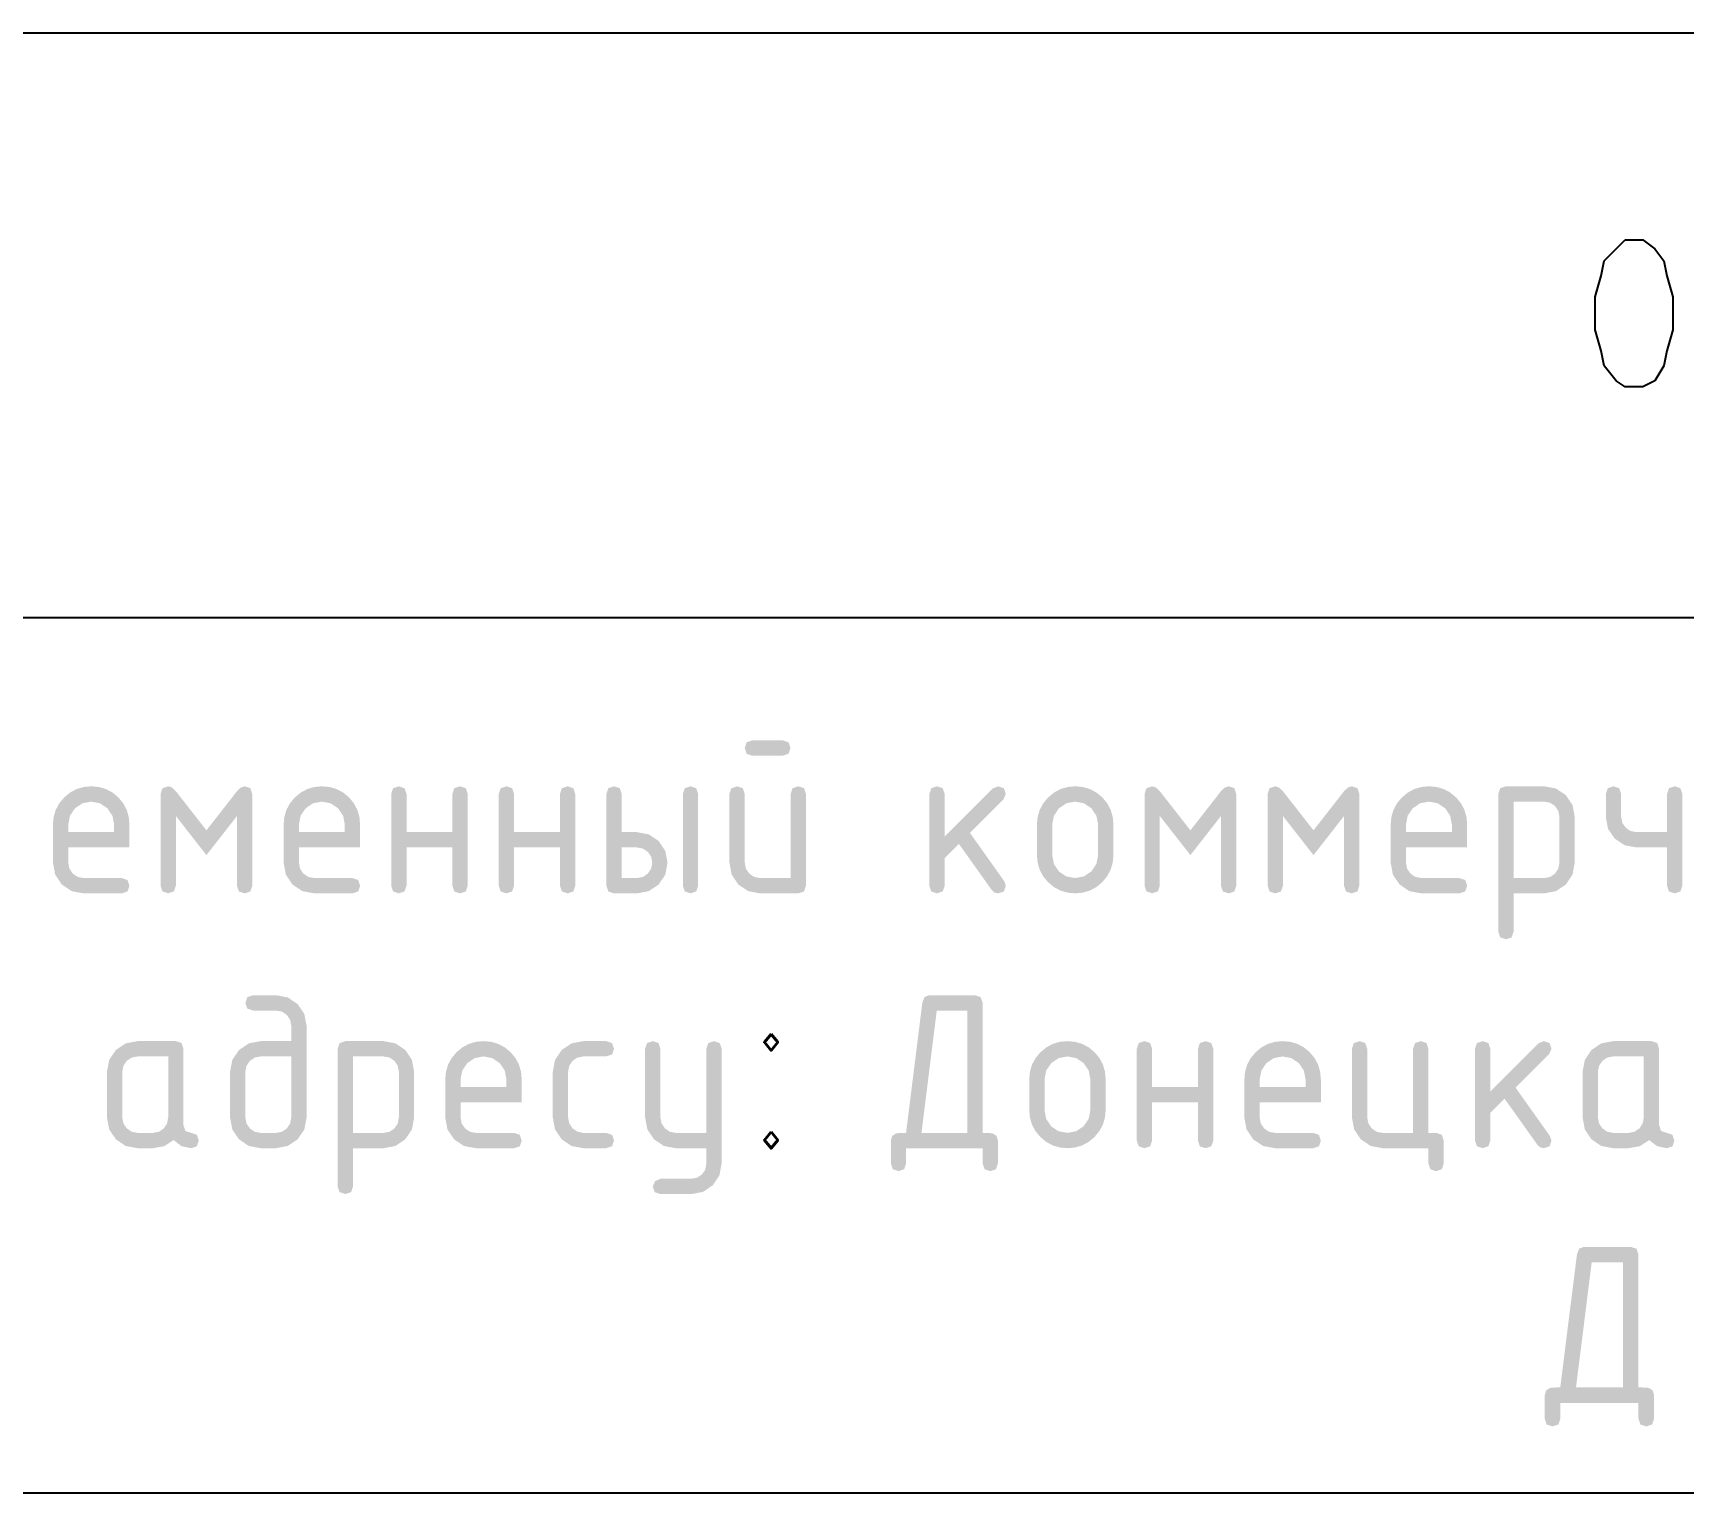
# Model space of a CAD drawing. Header units: millimetres. Extents: x 0 to 420, y 0 to 297.
# Drawn here: x 329.52 to 352.83, y 26.54 to 47.16 of the extents above; entities that cross this region are included whole.
import ezdxf

# ---------------------------------------------------------------- set-up
doc = ezdxf.new("R2010")
doc.units = ezdxf.units.MM
doc.layers.get('0').update_dxf_attribs({"linetype": 'CONTINUOUS'})
doc.styles.get("Standard").update_dxf_attribs({"font": 'STANDARD'})

msp = doc.modelspace()

# ---------------------------------------------------------------- hatches: boundary and pattern name
at = {"true_color": 0x000007}
h = msp.add_hatch(color=0, dxfattribs=at)
h.paths.add_polyline_path([(340.435999, 36.41412), (340.435999, 35.118213), (340.408852, 35.037115), (340.327961, 35.010175), (339.788321, 35.010175), (339.620545, 35.041318), (339.481295, 35.1353), (339.387312, 35.274551), (339.356169, 35.442327), (339.356169, 36.41412), (339.383109, 36.495011), (339.464207, 36.522158), (339.545098, 36.495011), (339.572245, 36.41412), (339.572245, 35.442327), (339.588024, 35.359576), (339.635635, 35.289641), (339.70557, 35.242029), (339.788321, 35.226251), (340.219923, 35.226251), (340.219923, 36.41412), (340.246864, 36.495011), (340.327961, 36.522158), (340.408852, 36.495011)], flags=0)
h.paths.add_polyline_path([(340.110231, 36.954311), (339.680283, 36.954311), (339.599186, 36.981251), (339.572245, 37.062349), (339.599186, 37.14324), (339.680283, 37.170387), (340.110231, 37.170387), (340.191122, 37.14324), (340.218269, 37.062349), (340.191122, 36.981251)], flags=0)
h = msp.add_hatch(color=0, dxfattribs=at)
h.paths.add_polyline_path([(330.343998, 36.306082), (330.219217, 36.282242), (330.114692, 36.211273), (330.043517, 36.106335), (330.019883, 35.981967), (330.019883, 35.87448), (330.667561, 35.87448), (330.667561, 35.981967), (330.643721, 36.106335), (330.572752, 36.211273), (330.46809, 36.282242)], flags=0)
h.paths.add_polyline_path([(330.019883, 35.658404), (330.019883, 35.442327), (330.035662, 35.359576), (330.083273, 35.289641), (330.153209, 35.242029), (330.23596, 35.226251), (330.7756, 35.226251), (330.85649, 35.199104), (330.883638, 35.118213), (330.85649, 35.037115), (330.7756, 35.010175), (330.23596, 35.010175), (330.068184, 35.041318), (329.928933, 35.1353), (329.834951, 35.274551), (329.803807, 35.442327), (329.803807, 35.981967), (329.813634, 36.089867), (329.84315, 36.1895), (329.892406, 36.280864), (329.961455, 36.363959), (330.044559, 36.433094), (330.135983, 36.482539), (330.235779, 36.512245), (330.343998, 36.522158), (330.452923, 36.512348), (330.553115, 36.482953), (330.644522, 36.434024), (330.727093, 36.365613), (330.795504, 36.283034), (330.844433, 36.191567), (330.873828, 36.091211), (330.883638, 35.981967), (330.883638, 35.658404)], flags=0)
for points in [[(331.971118, 35.550365), (331.538965, 36.103234), (331.538965, 35.118213), (331.511818, 35.037115), (331.430927, 35.010175), (331.349829, 35.037115), (331.322888, 35.118213), (331.322888, 36.41412), (331.349829, 36.495011), (331.430927, 36.522158), (331.484739, 36.504864), (331.538965, 36.453256), (331.971118, 35.900387), (332.402719, 36.453256), (332.456532, 36.504864), (332.510757, 36.522158), (332.591648, 36.495011), (332.618796, 36.41412), (332.618796, 35.118213), (332.591648, 35.037115), (332.510757, 35.010175), (332.42966, 35.037115), (332.402719, 35.118213), (332.402719, 36.103234)], [(334.796064, 35.658404), (334.796064, 35.118213), (334.768917, 35.037115), (334.688026, 35.010175), (334.606928, 35.037115), (334.579988, 35.118213), (334.579988, 36.41412), (334.606928, 36.495011), (334.688026, 36.522158), (334.768917, 36.495011), (334.796064, 36.41412), (334.796064, 35.87448), (335.443742, 35.87448), (335.443742, 36.41412), (335.470683, 36.495011), (335.55178, 36.522158), (335.632671, 36.495011), (335.659819, 36.41412), (335.659819, 35.118213), (335.632671, 35.037115), (335.55178, 35.010175), (335.470683, 35.037115), (335.443742, 35.118213), (335.443742, 35.658404)], [(336.315146, 35.658404), (336.315146, 35.118213), (336.287998, 35.037115), (336.207108, 35.010175), (336.12601, 35.037115), (336.099069, 35.118213), (336.099069, 36.41412), (336.12601, 36.495011), (336.207108, 36.522158), (336.287998, 36.495011), (336.315146, 36.41412), (336.315146, 35.87448), (336.962824, 35.87448), (336.962824, 36.41412), (336.989764, 36.495011), (337.070862, 36.522158), (337.151753, 36.495011), (337.1789, 36.41412), (337.1789, 35.118213), (337.151753, 35.037115), (337.070862, 35.010175), (336.989764, 35.037115), (336.962824, 35.118213), (336.962824, 35.658404)], [(342.39484, 35.812193), (343.073937, 36.49129), (343.150556, 36.522158), (343.231447, 36.495011), (343.258594, 36.41412), (343.226073, 36.339155), (342.751476, 35.864558), (343.237648, 35.1805), (343.258594, 35.116559), (343.231447, 35.036702), (343.150556, 35.010175), (343.099224, 35.021474), (343.060708, 35.055925), (342.596034, 35.709115), (342.39484, 35.507922), (342.39484, 35.118213), (342.367693, 35.037115), (342.286802, 35.010175), (342.205704, 35.037115), (342.178764, 35.118213), (342.178764, 36.41412), (342.205704, 36.495011), (342.286802, 36.522158), (342.367693, 36.495011), (342.39484, 36.41412)], [(345.865156, 35.550365), (345.433003, 36.103234), (345.433003, 35.118213), (345.405856, 35.037115), (345.324965, 35.010175), (345.243867, 35.037115), (345.216927, 35.118213), (345.216927, 36.41412), (345.243867, 36.495011), (345.324965, 36.522158), (345.378777, 36.504864), (345.433003, 36.453256), (345.865156, 35.900387), (346.296757, 36.453256), (346.35057, 36.504864), (346.404795, 36.522158), (346.485686, 36.495011), (346.512834, 36.41412), (346.512834, 35.118213), (346.485686, 35.037115), (346.404795, 35.010175), (346.323698, 35.037115), (346.296757, 35.118213), (346.296757, 36.103234)], [(347.603174, 35.550365), (347.171021, 36.103234), (347.171021, 35.118213), (347.143873, 35.037115), (347.062983, 35.010175), (346.981885, 35.037115), (346.954944, 35.118213), (346.954944, 36.41412), (346.981885, 36.495011), (347.062983, 36.522158), (347.116795, 36.504864), (347.171021, 36.453256), (347.603174, 35.900387), (348.034775, 36.453256), (348.088588, 36.504864), (348.142813, 36.522158), (348.223704, 36.495011), (348.250852, 36.41412), (348.250852, 35.118213), (348.223704, 35.037115), (348.142813, 35.010175), (348.061716, 35.037115), (348.034775, 35.118213), (348.034775, 36.103234)], [(352.810956, 36.41412), (352.810956, 35.118213), (352.783809, 35.037115), (352.702918, 35.010175), (352.62182, 35.037115), (352.59488, 35.118213), (352.59488, 35.658404), (352.163278, 35.658404), (351.997569, 35.68941), (351.857905, 35.782427), (351.762682, 35.919542), (351.731125, 36.082288), (351.731125, 36.41412), (351.758066, 36.495011), (351.839163, 36.522158), (351.920054, 36.495011), (351.947202, 36.41412), (351.947202, 36.090005), (351.96298, 36.007736), (352.010591, 35.93787), (352.080527, 35.890259), (352.163278, 35.87448), (352.59488, 35.87448), (352.59488, 36.41412), (352.62182, 36.495011), (352.702918, 36.522158), (352.783809, 36.495011)], [(337.078261, 32.491503), (337.078261, 31.843825), (337.09404, 31.761073), (337.141651, 31.691138), (337.211586, 31.643527), (337.294338, 31.627748), (337.617901, 31.627748), (337.698792, 31.600601), (337.725939, 31.51971), (337.698792, 31.438613), (337.617901, 31.411672), (337.294338, 31.411672), (337.126561, 31.442816), (336.987311, 31.536798), (336.893328, 31.676049), (336.862185, 31.843825), (336.862185, 32.491503), (336.893328, 32.659072), (336.987311, 32.79853), (337.126561, 32.892305), (337.294338, 32.923655), (337.617901, 32.923655), (337.698792, 32.896508), (337.725939, 32.815617), (337.698792, 32.73452), (337.617901, 32.707579), (337.294338, 32.707579), (337.210691, 32.691869), (337.1411, 32.64474), (337.093971, 32.574943)], [(339.029453, 31.192288), (339.029453, 31.411672), (338.597851, 31.411672), (338.430075, 31.443091), (338.290824, 31.537349), (338.196842, 31.676944), (338.165698, 31.843825), (338.165698, 32.815617), (338.192639, 32.896508), (338.273736, 32.923655), (338.354627, 32.896508), (338.381775, 32.815617), (338.381775, 31.843825), (338.397553, 31.761073), (338.445164, 31.691138), (338.5151, 31.643527), (338.597851, 31.627748), (339.029453, 31.627748), (339.029453, 32.815617), (339.056393, 32.896508), (339.137491, 32.923655), (339.218382, 32.896508), (339.245529, 32.815617), (339.245529, 31.195595), (339.214592, 31.029404), (339.122057, 30.889671), (338.984253, 30.795138), (338.818337, 30.763443), (338.381775, 30.763443), (338.300677, 30.79059), (338.273736, 30.871481), (338.306258, 30.946997), (338.381775, 30.979519), (338.813927, 30.979519), (338.897781, 30.994746), (338.967165, 31.040153), (339.013812, 31.108779)], [(345.323953, 32.059901), (345.323953, 31.51971), (345.296806, 31.438613), (345.215915, 31.411672), (345.134818, 31.438613), (345.107877, 31.51971), (345.107877, 32.815617), (345.134818, 32.896508), (345.215915, 32.923655), (345.296806, 32.896508), (345.323953, 32.815617), (345.323953, 32.275977), (345.971631, 32.275977), (345.971631, 32.815617), (345.998572, 32.896508), (346.07967, 32.923655), (346.16056, 32.896508), (346.187708, 32.815617), (346.187708, 31.51971), (346.16056, 31.438613), (346.07967, 31.411672), (345.998572, 31.438613), (345.971631, 31.51971), (345.971631, 32.059901)], [(349.333909, 31.627748), (349.4148, 31.600601), (349.441947, 31.51971), (349.441947, 31.195595), (349.4148, 31.114705), (349.333909, 31.087557), (349.252811, 31.114705), (349.225871, 31.195595), (349.225871, 31.411672), (348.578193, 31.411672), (348.410417, 31.443091), (348.271166, 31.537349), (348.177184, 31.676944), (348.14604, 31.843825), (348.14604, 32.815617), (348.172981, 32.896508), (348.254078, 32.923655), (348.334969, 32.896508), (348.362116, 32.815617), (348.362116, 31.843825), (348.377895, 31.761073), (348.425506, 31.691138), (348.495442, 31.643527), (348.578193, 31.627748), (349.009794, 31.627748), (349.009794, 32.815617), (349.036735, 32.896508), (349.117833, 32.923655), (349.198723, 32.896508), (349.225871, 32.815617), (349.225871, 31.627748)], [(350.100134, 32.21369), (350.779232, 32.892787), (350.85585, 32.923655), (350.936741, 32.896508), (350.963889, 32.815617), (350.931367, 32.740652), (350.456771, 32.266056), (350.942942, 31.581997), (350.963889, 31.518056), (350.936741, 31.438199), (350.85585, 31.411672), (350.804519, 31.422972), (350.766002, 31.457423), (350.301328, 32.110613), (350.100134, 31.909419), (350.100134, 31.51971), (350.072987, 31.438613), (349.992096, 31.411672), (349.910999, 31.438613), (349.884058, 31.51971), (349.884058, 32.815617), (349.910999, 32.896508), (349.992096, 32.923655), (350.072987, 32.896508), (350.100134, 32.815617)]]:
    msp.add_hatch(color=0, dxfattribs=at).paths.add_polyline_path(points, flags=0)
h = msp.add_hatch(color=0, dxfattribs=at)
h.paths.add_polyline_path([(333.601097, 36.306082), (333.476316, 36.282242), (333.371792, 36.211273), (333.300616, 36.106335), (333.276983, 35.981967), (333.276983, 35.87448), (333.924661, 35.87448), (333.924661, 35.981967), (333.900821, 36.106335), (333.829852, 36.211273), (333.72519, 36.282242)], flags=0)
h.paths.add_polyline_path([(333.276983, 35.658404), (333.276983, 35.442327), (333.292761, 35.359576), (333.340372, 35.289641), (333.410308, 35.242029), (333.493059, 35.226251), (334.032699, 35.226251), (334.11359, 35.199104), (334.140737, 35.118213), (334.11359, 35.037115), (334.032699, 35.010175), (333.493059, 35.010175), (333.325283, 35.041318), (333.186032, 35.1353), (333.09205, 35.274551), (333.060906, 35.442327), (333.060906, 35.981967), (333.070733, 36.089867), (333.100249, 36.1895), (333.149506, 36.280864), (333.218554, 36.363959), (333.301658, 36.433094), (333.393082, 36.482539), (333.492878, 36.512245), (333.601097, 36.522158), (333.710023, 36.512348), (333.810215, 36.482953), (333.901622, 36.434024), (333.984192, 36.365613), (334.052603, 36.283034), (334.101532, 36.191567), (334.130927, 36.091211), (334.140737, 35.981967), (334.140737, 35.658404)], flags=0)
h = msp.add_hatch(color=0, dxfattribs=at)
h.paths.add_polyline_path([(338.481905, 35.442327), (338.450555, 35.274551), (338.356779, 35.1353), (338.217391, 35.041318), (338.050304, 35.010175), (337.726189, 35.010175), (337.645091, 35.037115), (337.618151, 35.118213), (337.618151, 36.41412), (337.645091, 36.495011), (337.726189, 36.522158), (337.80708, 36.495011), (337.834227, 36.41412), (337.834227, 35.87448), (338.050304, 35.87448), (338.217391, 35.843061), (338.356779, 35.748803), (338.450555, 35.609414)], flags=0)
h.paths.add_polyline_path([(338.26638, 35.442327), (338.250739, 35.52625), (338.204093, 35.596116), (338.134226, 35.642763), (338.050304, 35.658404), (337.834227, 35.658404), (337.834227, 35.226251), (338.050304, 35.226251), (338.133261, 35.241961), (338.20299, 35.289089), (338.250395, 35.35868)], flags=0)
h.paths.add_polyline_path([(338.697982, 36.41412), (338.724922, 36.495011), (338.80602, 36.522158), (338.886911, 36.495011), (338.914058, 36.41412), (338.914058, 35.118213), (338.886911, 35.037115), (338.80602, 35.010175), (338.724922, 35.037115), (338.697982, 35.118213)], flags=0)
h = msp.add_hatch(color=0, dxfattribs=at)
h.paths.add_polyline_path([(343.697845, 35.550365), (343.697845, 35.981967), (343.707672, 36.089867), (343.737188, 36.1895), (343.786444, 36.280864), (343.855493, 36.363959), (343.938597, 36.433094), (344.030021, 36.482539), (344.129817, 36.512245), (344.238036, 36.522158), (344.346961, 36.512348), (344.447153, 36.482953), (344.53856, 36.434024), (344.621131, 36.365613), (344.689542, 36.283034), (344.738471, 36.191567), (344.767866, 36.091211), (344.777676, 35.981967), (344.777676, 35.550365), (344.767763, 35.442146), (344.738057, 35.342351), (344.688611, 35.250926), (344.619477, 35.167822), (344.53639, 35.098774), (344.445086, 35.049518), (344.345618, 35.020002), (344.238036, 35.010175), (344.129817, 35.020002), (344.030021, 35.049518), (343.938597, 35.098774), (343.855493, 35.167822), (343.786444, 35.250926), (343.737188, 35.342351), (343.707672, 35.442146)], flags=0)
h.paths.add_polyline_path([(344.561599, 35.550365), (344.561599, 35.981967), (344.537759, 36.106335), (344.46679, 36.211273), (344.362128, 36.282242), (344.238036, 36.306082), (344.113255, 36.282242), (344.00873, 36.211273), (343.937555, 36.106335), (343.913921, 35.981967), (343.913921, 35.550365), (343.93721, 35.42462), (344.007628, 35.319958), (344.11229, 35.24954), (344.238036, 35.226251), (344.362128, 35.249884), (344.46679, 35.32106), (344.537759, 35.425584)], flags=0)
h = msp.add_hatch(color=0, dxfattribs=at)
h.paths.add_polyline_path([(349.233153, 36.306082), (349.108372, 36.282242), (349.003848, 36.211273), (348.932672, 36.106335), (348.909039, 35.981967), (348.909039, 35.87448), (349.556717, 35.87448), (349.556717, 35.981967), (349.532877, 36.106335), (349.461908, 36.211273), (349.357246, 36.282242)], flags=0)
h.paths.add_polyline_path([(348.909039, 35.658404), (348.909039, 35.442327), (348.924817, 35.359576), (348.972428, 35.289641), (349.042364, 35.242029), (349.125115, 35.226251), (349.664755, 35.226251), (349.745646, 35.199104), (349.772793, 35.118213), (349.745646, 35.037115), (349.664755, 35.010175), (349.125115, 35.010175), (348.957339, 35.041318), (348.818088, 35.1353), (348.724106, 35.274551), (348.692962, 35.442327), (348.692962, 35.981967), (348.702789, 36.089867), (348.732305, 36.1895), (348.781561, 36.280864), (348.85061, 36.363959), (348.933714, 36.433094), (349.025138, 36.482539), (349.124934, 36.512245), (349.233153, 36.522158), (349.342079, 36.512348), (349.442271, 36.482953), (349.533678, 36.434024), (349.616248, 36.365613), (349.684659, 36.283034), (349.733588, 36.191567), (349.762983, 36.091211), (349.772793, 35.981967), (349.772793, 35.658404)], flags=0)
h = msp.add_hatch(color=0, dxfattribs=at)
h.paths.add_polyline_path([(350.212044, 36.41412), (350.238984, 36.495011), (350.320082, 36.522158), (350.860273, 36.522158), (351.02736, 36.490808), (351.166749, 36.397032), (351.260524, 36.257575), (351.291874, 36.090005), (351.291874, 35.442327), (351.260524, 35.275447), (351.166749, 35.135852), (351.02736, 35.041594), (350.860273, 35.010175), (350.42812, 35.010175), (350.42812, 34.469984), (350.400973, 34.389093), (350.320082, 34.361945), (350.238984, 34.389093), (350.212044, 34.469984)], flags=0)
h.paths.add_polyline_path([(350.42812, 36.306082), (350.42812, 35.226251), (350.860273, 35.226251), (350.943231, 35.241961), (351.01296, 35.289089), (351.060088, 35.35868), (351.075798, 35.442327), (351.075798, 36.090005), (351.060157, 36.174341), (351.013511, 36.243794), (350.944127, 36.290441), (350.860273, 36.306082)], flags=0)
h = msp.add_hatch(color=0, dxfattribs=at)
h.paths.add_polyline_path([(333.384771, 33.139732), (333.384771, 31.843825), (333.353076, 31.676049), (333.258543, 31.536798), (333.119292, 31.442816), (332.953169, 31.411672), (332.737093, 31.411672), (332.569317, 31.443091), (332.430066, 31.537349), (332.336084, 31.676944), (332.30494, 31.843825), (332.30494, 32.491503), (332.33636, 32.659072), (332.430617, 32.79853), (332.570213, 32.892305), (332.737093, 32.923655), (333.168695, 32.923655), (333.168695, 33.139732), (333.153054, 33.223654), (333.106407, 33.293521), (333.037023, 33.340167), (332.953169, 33.355808), (332.629055, 33.355808), (332.547957, 33.382749), (332.521017, 33.463846), (332.547957, 33.544737), (332.629055, 33.571885), (332.953169, 33.571885), (333.120257, 33.54019), (333.259645, 33.445656), (333.353421, 33.306337)], flags=0)
h.paths.add_polyline_path([(333.168695, 31.843825), (333.168695, 32.707579), (332.737093, 32.707579), (332.653446, 32.691869), (332.583855, 32.64474), (332.536726, 32.574943), (332.521017, 32.491503), (332.521017, 31.843825), (332.536795, 31.761073), (332.584406, 31.691138), (332.654342, 31.643527), (332.737093, 31.627748), (332.953169, 31.627748), (333.036127, 31.643458), (333.105856, 31.690587), (333.152985, 31.760178)], flags=0)
h = msp.add_hatch(color=0, dxfattribs=at)
h.paths.add_polyline_path([(342.931117, 31.627748), (343.023307, 31.626095), (343.071677, 31.621134), (343.128245, 31.585718), (343.147193, 31.51971), (343.147193, 31.195595), (343.120046, 31.114705), (343.039155, 31.087557), (342.958057, 31.114705), (342.931117, 31.195595), (342.931117, 31.411672), (341.851286, 31.411672), (341.851286, 31.195595), (341.824139, 31.114705), (341.743248, 31.087557), (341.66215, 31.114705), (341.63521, 31.195595), (341.63521, 31.51971), (341.653882, 31.585718), (341.710175, 31.621134), (341.7582, 31.626095), (341.849632, 31.627748), (342.08004, 33.470461), (342.110357, 33.546391), (342.175401, 33.571885), (342.823079, 33.571885), (342.903969, 33.544737), (342.931117, 33.463846)], flags=0)
h.paths.add_polyline_path([(342.71504, 31.627748), (342.71504, 33.355808), (342.283439, 33.355808), (342.067362, 31.627748)], flags=0)
h = msp.add_hatch(color=0, dxfattribs=at)
h.paths.add_polyline_path([(331.430677, 32.707579), (330.999075, 32.707579), (330.915428, 32.691869), (330.845837, 32.64474), (330.798709, 32.574943), (330.782999, 32.491503), (330.782999, 31.843825), (330.798777, 31.761073), (330.846389, 31.691138), (330.916324, 31.643527), (330.999075, 31.627748), (331.215152, 31.627748), (331.29811, 31.643458), (331.367838, 31.690587), (331.414967, 31.760178), (331.430677, 31.843825)], flags=0)
h.paths.add_polyline_path([(331.86283, 31.51971), (331.835682, 31.438613), (331.754791, 31.411672), (331.617677, 31.440266), (331.507847, 31.526325), (331.374728, 31.440266), (331.215152, 31.411672), (330.999075, 31.411672), (330.831299, 31.442816), (330.692048, 31.536798), (330.598066, 31.676049), (330.566922, 31.843825), (330.566922, 32.491503), (330.598066, 32.659072), (330.692048, 32.79853), (330.831299, 32.892305), (330.999075, 32.923655), (331.538715, 32.923655), (331.619606, 32.896508), (331.646753, 32.815617), (331.646753, 31.735786), (331.673694, 31.654689), (331.754791, 31.627748), (331.835682, 31.600601)], flags=0)
h = msp.add_hatch(color=0, dxfattribs=at)
h.paths.add_polyline_path([(333.824022, 32.815617), (333.850962, 32.896508), (333.93206, 32.923655), (334.472251, 32.923655), (334.639338, 32.892305), (334.778727, 32.79853), (334.872502, 32.659072), (334.903853, 32.491503), (334.903853, 31.843825), (334.872502, 31.676944), (334.778727, 31.537349), (334.639338, 31.443091), (334.472251, 31.411672), (334.040098, 31.411672), (334.040098, 30.871481), (334.012951, 30.79059), (333.93206, 30.763443), (333.850962, 30.79059), (333.824022, 30.871481)], flags=0)
h.paths.add_polyline_path([(334.040098, 32.707579), (334.040098, 31.627748), (334.472251, 31.627748), (334.555209, 31.643458), (334.624938, 31.690587), (334.672067, 31.760178), (334.687776, 31.843825), (334.687776, 32.491503), (334.672135, 32.575839), (334.625489, 32.645292), (334.556105, 32.691938), (334.472251, 32.707579)], flags=0)
h = msp.add_hatch(color=0, dxfattribs=at)
h.paths.add_polyline_path([(335.883294, 32.707579), (335.758513, 32.683739), (335.653989, 32.61277), (335.582813, 32.507832), (335.55918, 32.383464), (335.55918, 32.275977), (336.206858, 32.275977), (336.206858, 32.383464), (336.183018, 32.507832), (336.112049, 32.61277), (336.007387, 32.683739)], flags=0)
h.paths.add_polyline_path([(335.55918, 32.059901), (335.55918, 31.843825), (335.574958, 31.761073), (335.622569, 31.691138), (335.692505, 31.643527), (335.775256, 31.627748), (336.314896, 31.627748), (336.395787, 31.600601), (336.422934, 31.51971), (336.395787, 31.438613), (336.314896, 31.411672), (335.775256, 31.411672), (335.60748, 31.442816), (335.468229, 31.536798), (335.374247, 31.676049), (335.343103, 31.843825), (335.343103, 32.383464), (335.35293, 32.491365), (335.382446, 32.590997), (335.431703, 32.682361), (335.500751, 32.765457), (335.583855, 32.834591), (335.675279, 32.884037), (335.775075, 32.913742), (335.883294, 32.923655), (335.99222, 32.913845), (336.092412, 32.88445), (336.183819, 32.835521), (336.266389, 32.76711), (336.3348, 32.684531), (336.383729, 32.593064), (336.413124, 32.492708), (336.422934, 32.383464), (336.422934, 32.059901)], flags=0)
h = msp.add_hatch(color=0, dxfattribs=at)
h.paths.add_polyline_path([(343.588796, 31.951863), (343.588796, 32.383464), (343.598623, 32.491365), (343.628139, 32.590997), (343.677395, 32.682361), (343.746443, 32.765457), (343.829547, 32.834591), (343.920972, 32.884037), (344.020767, 32.913742), (344.128987, 32.923655), (344.237912, 32.913845), (344.338104, 32.88445), (344.429511, 32.835521), (344.512081, 32.76711), (344.580492, 32.684531), (344.629421, 32.593064), (344.658816, 32.492708), (344.668626, 32.383464), (344.668626, 31.951863), (344.658713, 31.843644), (344.629008, 31.743848), (344.579562, 31.652424), (344.510428, 31.569319), (344.42734, 31.500271), (344.336037, 31.451015), (344.236568, 31.421499), (344.128987, 31.411672), (344.020767, 31.421499), (343.920972, 31.451015), (343.829547, 31.500271), (343.746443, 31.569319), (343.677395, 31.652424), (343.628139, 31.743848), (343.598623, 31.843644)], flags=0)
h.paths.add_polyline_path([(344.45255, 31.951863), (344.45255, 32.383464), (344.42871, 32.507832), (344.357741, 32.61277), (344.253079, 32.683739), (344.128987, 32.707579), (344.004205, 32.683739), (343.899681, 32.61277), (343.828505, 32.507832), (343.804872, 32.383464), (343.804872, 31.951863), (343.828161, 31.826117), (343.898579, 31.721455), (344.003241, 31.651037), (344.128987, 31.627748), (344.253079, 31.651382), (344.357741, 31.722557), (344.42871, 31.827081)], flags=0)
h = msp.add_hatch(color=0, dxfattribs=at)
h.paths.add_polyline_path([(347.16715, 32.707579), (347.042368, 32.683739), (346.937844, 32.61277), (346.866668, 32.507832), (346.843035, 32.383464), (346.843035, 32.275977), (347.490713, 32.275977), (347.490713, 32.383464), (347.466873, 32.507832), (347.395904, 32.61277), (347.291242, 32.683739)], flags=0)
h.paths.add_polyline_path([(346.843035, 32.059901), (346.843035, 31.843825), (346.858813, 31.761073), (346.906425, 31.691138), (346.97636, 31.643527), (347.059111, 31.627748), (347.598751, 31.627748), (347.679642, 31.600601), (347.706789, 31.51971), (347.679642, 31.438613), (347.598751, 31.411672), (347.059111, 31.411672), (346.891335, 31.442816), (346.752084, 31.536798), (346.658102, 31.676049), (346.626959, 31.843825), (346.626959, 32.383464), (346.636786, 32.491365), (346.666302, 32.590997), (346.715558, 32.682361), (346.784606, 32.765457), (346.86771, 32.834591), (346.959135, 32.884037), (347.05893, 32.913742), (347.16715, 32.923655), (347.276075, 32.913845), (347.376267, 32.88445), (347.467674, 32.835521), (347.550244, 32.76711), (347.618655, 32.684531), (347.667584, 32.593064), (347.696979, 32.492708), (347.706789, 32.383464), (347.706789, 32.059901)], flags=0)
h = msp.add_hatch(color=0, dxfattribs=at)
h.paths.add_polyline_path([(352.266894, 32.707579), (351.835292, 32.707579), (351.751645, 32.691869), (351.682054, 32.64474), (351.634925, 32.574943), (351.619216, 32.491503), (351.619216, 31.843825), (351.634994, 31.761073), (351.682606, 31.691138), (351.752541, 31.643527), (351.835292, 31.627748), (352.051369, 31.627748), (352.134326, 31.643458), (352.204055, 31.690587), (352.251184, 31.760178), (352.266894, 31.843825)], flags=0)
h.paths.add_polyline_path([(352.699047, 31.51971), (352.671899, 31.438613), (352.591008, 31.411672), (352.453894, 31.440266), (352.344064, 31.526325), (352.210945, 31.440266), (352.051369, 31.411672), (351.835292, 31.411672), (351.667516, 31.442816), (351.528265, 31.536798), (351.434283, 31.676049), (351.403139, 31.843825), (351.403139, 32.491503), (351.434283, 32.659072), (351.528265, 32.79853), (351.667516, 32.892305), (351.835292, 32.923655), (352.374932, 32.923655), (352.455823, 32.896508), (352.48297, 32.815617), (352.48297, 31.735786), (352.509911, 31.654689), (352.591008, 31.627748), (352.671899, 31.600601)], flags=0)
h = msp.add_hatch(color=0, dxfattribs=at)
h.paths.add_polyline_path([(352.19214, 28.033655), (352.286397, 28.032002), (352.336007, 28.027041), (352.393333, 27.991143), (352.412626, 27.923412), (352.412626, 27.592683), (352.384996, 27.51007), (352.302383, 27.48244), (352.219563, 27.51007), (352.19214, 27.592683), (352.19214, 27.813169), (351.089158, 27.813169), (351.089158, 27.592683), (351.061528, 27.51007), (350.978915, 27.48244), (350.896095, 27.51007), (350.868672, 27.592683), (350.868672, 27.923412), (350.887826, 27.991143), (350.945842, 28.027041), (350.994349, 28.032002), (351.087504, 28.033655), (351.323424, 29.914953), (351.354086, 29.992606), (351.419887, 30.018582), (352.081897, 30.018582), (352.16451, 29.990952), (352.19214, 29.908338)], flags=0)
h.paths.add_polyline_path([(351.971653, 28.033655), (351.971653, 29.798095), (351.530681, 29.798095), (351.309644, 28.033655)], flags=0)

# ---------------------------------------------------------------- linework, layer by layer
at = {"color": 0, "true_color": 0x000007}
for points in [[(418.338, 47.159333), (265.472334, 47.159333)], [(319.193334, 38.904333), (418.338, 38.904333)], [(265.472334, 26.543), (418.338, 26.543)]]:
    msp.add_lwpolyline(points, dxfattribs=at)
msp.add_lwpolyline([(352.001667, 44.238333), (352.255667, 44.238333), (352.425, 44.111333), (352.552, 43.942), (352.594334, 43.730333), (352.679, 43.434), (352.679, 42.968333), (352.594334, 42.672), (352.552, 42.460333), (352.425, 42.248666), (352.255667, 42.164), (352.001667, 42.164), (351.874667, 42.248666), (351.705334, 42.460333), (351.663, 42.672), (351.578334, 42.968333), (351.578334, 43.434), (351.663, 43.730333), (351.705334, 43.942), (351.874667, 44.111333)], close=True, dxfattribs=at)

# ---------------------------------------------------------------- texts
at = {"color": 0, "true_color": 0x000007, "insert": (339.471717, 33.829546), "char_height": 2.417872, "attachment_point": 1}
msp.add_mtext(': ', dxfattribs=at)

doc.saveas('drawing.dxf')
